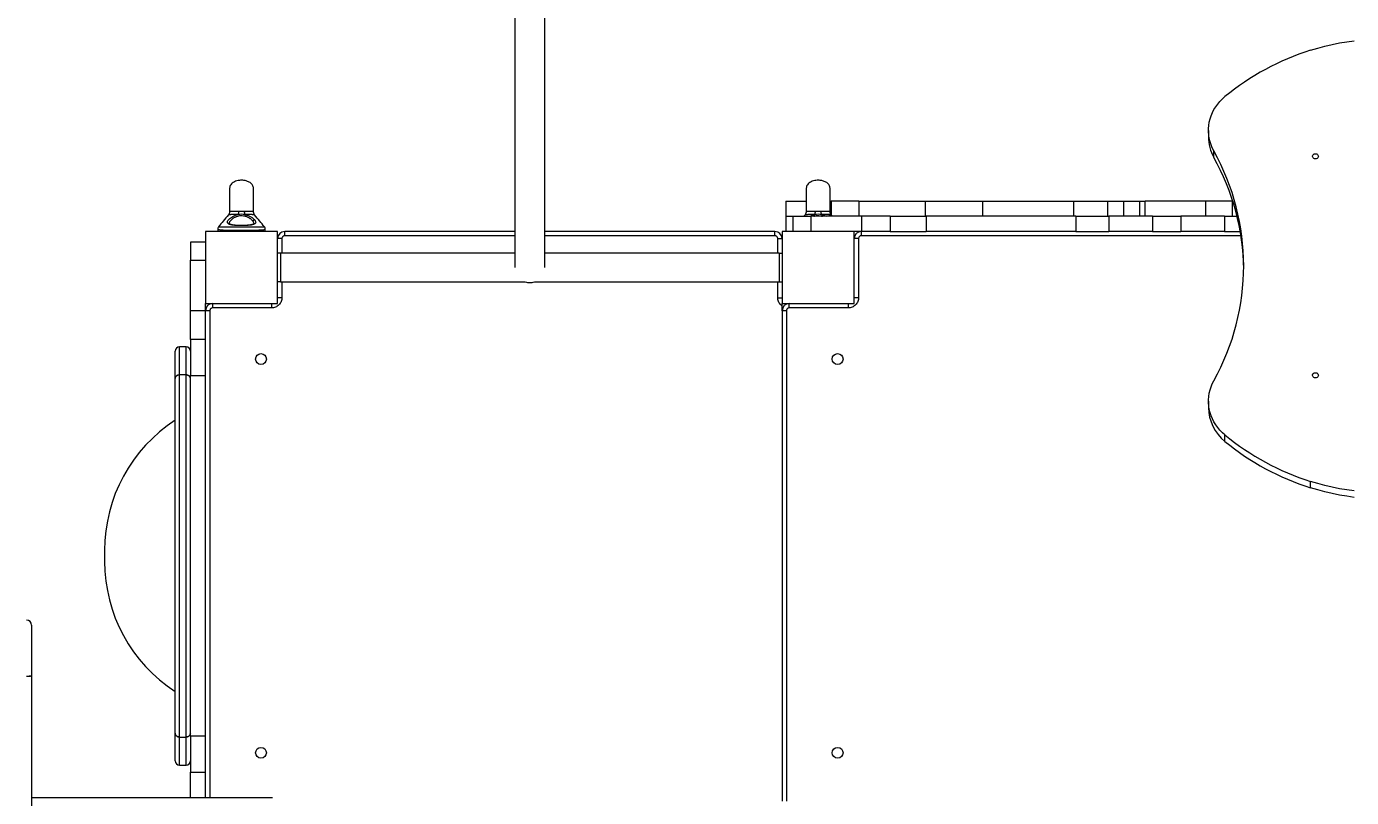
# Model space of a CAD drawing. Header units: millimetres. Extents: x -4932 to 5706, y -4240 to 3644.
# Drawn here: x -1190 to 648, y 759 to 1828 of the extents above; entities that cross this region are included whole.
import ezdxf

# ---------------------------------------------------------------- set-up
doc = ezdxf.new("R2010")
doc.units = ezdxf.units.MM
for name, color, linetype in [('DIKOM_ОБЪЕКТ', 7, 'Continuous'), ('DIKOM_РАЗМЕР_ЗОНА', 7, 'Continuous'), ('DIKOM_РАЗМЕР_ОБЪЕКТА', 7, 'Continuous')]:
    doc.layers.add(name, color=color, linetype=linetype)
doc.styles.add('style1', font='arial.ttf', dxfattribs={"width": 0.8})
doc.dimstyles.new('1-50', dxfattribs={"dimtxt": 300, "dimasz": 200, "dimexe": 100, "dimexo": 0, "dimgap": 100, "dimtad": 1, "dimtxsty": 'style1', "dimcen": 200, "dimclrd": 7, "dimclre": 7, "dimclrt": 7, "dimadec": 1, "dimazin": 2, "dimtfac": 1, "dimtmove": 0, "dimatfit": 2, "dimfxl": 0, "dimlwd": 25, "dimlwe": 18, "dimarcsym": 0})

# ---------------------------------------------------------------- blocks, each defined once
blk = doc.blocks.new('*D9')
at = {"layer": 'Defpoints', "color": 0, "transparency": 16777216}
for p in [(2719.9, 1175.1), (-3422.6, 453.8), (2719.9, -2384.5)]:
    blk.add_point(p, dxfattribs=at)
at = {"layer": 'DIKOM_РАЗМЕР_ОБЪЕКТА', "color": 7, "lineweight": 18, "transparency": 16777216}
for p, q in [((2719.9, 1175.1), (2719.9, -2484.5)), ((-3422.6, 453.8), (-3422.6, -2484.5))]:
    blk.add_line(p, q, dxfattribs=at)
at = {"layer": 'DIKOM_РАЗМЕР_ОБЪЕКТА', "color": 7, "lineweight": 25, "transparency": 16777216}
blk.add_line((-3222.6, -2384.5), (2519.9, -2384.5), dxfattribs=at)
at = {"layer": 'DIKOM_РАЗМЕР_ОБЪЕКТА', "color": 7, "transparency": 16777216}
for points in [[(-3222.6, -2351.2), (-3222.6, -2417.9), (-3422.6, -2384.5)], [(2519.9, -2351.2), (2519.9, -2417.9), (2719.9, -2384.5)]]:
    blk.add_solid(points, dxfattribs=at)
at = {"layer": 'DIKOM_РАЗМЕР_ОБЪЕКТА', "color": 7, "transparency": 16777216, "insert": (-365.4, -2131.4), "char_height": 300, "attachment_point": 5, "style": 'style1'}
blk.add_mtext('6150', dxfattribs=at)
blk = doc.blocks.new('*D10')
at = {"layer": 'Defpoints', "color": 0, "transparency": 16777216}
for p in [(-491.6, 2144.3), (4080.6, 2144.3), (-2870, -1403)]:
    blk.add_point(p, dxfattribs=at)
at = {"layer": 'DIKOM_РАЗМЕР_ОБЪЕКТА', "color": 7, "lineweight": 18, "transparency": 16777216}
for p, q in [((-491.6, 2144.3), (4180.6, 2144.3)), ((-2870, -1403), (4180.6, -1403))]:
    blk.add_line(p, q, dxfattribs=at)
at = {"layer": 'DIKOM_РАЗМЕР_ОБЪЕКТА', "color": 7, "lineweight": 25, "transparency": 16777216}
blk.add_line((4080.6, -1203), (4080.6, 1944.3), dxfattribs=at)
at = {"layer": 'DIKOM_РАЗМЕР_ОБЪЕКТА', "color": 7, "transparency": 16777216}
for points in [[(4047.2, 1944.3), (4113.9, 1944.3), (4080.6, 2144.3)], [(4047.2, -1203), (4113.9, -1203), (4080.6, -1403)]]:
    blk.add_solid(points, dxfattribs=at)
at = {"layer": 'DIKOM_РАЗМЕР_ОБЪЕКТА', "color": 7, "transparency": 16777216, "insert": (3827.3, 1071.3), "char_height": 300, "attachment_point": 5, "rotation": 90, "style": 'style1'}
blk.add_mtext('3500', dxfattribs=at)
blk = doc.blocks.new('*D12')
at = {"layer": 'Defpoints', "color": 0, "transparency": 16777216}
for p in [(-491.6, 3644.3), (5605.6, 3644.3), (-3816.1, -3400.3)]:
    blk.add_point(p, dxfattribs=at)
at = {"layer": 'DIKOM_РАЗМЕР_ЗОНА', "color": 7, "lineweight": 18, "transparency": 16777216}
for p, q in [((-491.6, 3644.3), (5705.6, 3644.3)), ((-3816.1, -3400.3), (5705.6, -3400.3))]:
    blk.add_line(p, q, dxfattribs=at)
at = {"layer": 'DIKOM_РАЗМЕР_ЗОНА', "color": 7, "lineweight": 25, "transparency": 16777216}
blk.add_line((5605.6, -3200.3), (5605.6, 3444.3), dxfattribs=at)
at = {"layer": 'DIKOM_РАЗМЕР_ЗОНА', "color": 7, "transparency": 16777216}
for points in [[(5572.3, 3444.3), (5638.9, 3444.3), (5605.6, 3644.3)], [(5572.3, -3200.3), (5638.9, -3200.3), (5605.6, -3400.3)]]:
    blk.add_solid(points, dxfattribs=at)
at = {"layer": 'DIKOM_РАЗМЕР_ЗОНА', "color": 7, "transparency": 16777216, "insert": (5352.4, 785.2), "char_height": 300, "attachment_point": 5, "rotation": 90, "style": 'style1'}
blk.add_mtext('7000', dxfattribs=at)

msp = doc.modelspace()

# ---------------------------------------------------------------- linework, layer by layer
at = {"layer": 'DIKOM_ОБЪЕКТ', "color": 7, "linetype": 'Continuous', "lineweight": 15}
for p, q in [((-512.648, 1994.268), (-512.648, 1494.268)), ((-470.648, 1494.268), (-470.648, 1994.268)), ((449.903, 1684.301), (449.903, 1675.422)), ((457.309, 1647.024), (457.309, 1655.904)), ((-136.648, 1586.268), (-136.648, 1565.268)), ((-136.648, 1586.268), (-108.216, 1586.268)), ((-75.155, 1586.268), (-73.365, 1586.268)), ((-34.967, 1586.268), (-73.365, 1586.268)), ((-73.365, 1586.268), (-73.365, 1567.104)), ((-34.967, 1586.268), (-34.967, 1565.268)), ((-34.967, 1586.268), (56.72, 1586.268)), ((56.72, 1586.268), (56.72, 1565.268)), ((56.72, 1586.268), (136.323, 1586.268)), ((136.323, 1586.268), (136.323, 1565.268)), ((136.323, 1586.268), (262.684, 1586.268)), ((262.684, 1586.268), (262.684, 1565.268)), ((262.684, 1586.268), (309.744, 1586.268)), ((309.744, 1586.268), (309.744, 1565.268)), ((309.744, 1586.268), (331.991, 1586.268)), ((331.991, 1586.268), (331.991, 1565.268)), ((331.991, 1586.268), (354.264, 1586.268)), ((354.264, 1586.268), (354.264, 1565.268)), ((354.264, 1586.268), (362.181, 1586.268)), ((362.181, 1565.268), (362.181, 1586.268)), ((446.009, 1586.268), (362.181, 1586.268)), ((446.009, 1586.268), (446.009, 1565.268)), ((482.949, 1586.268), (446.009, 1586.268)), ((482.949, 1586.268), (482.949, 1565.268)), ((482.949, 1586.268), (483.497, 1586.268)), ((-136.648, 1565.268), (-126.648, 1565.268)), ((-136.648, 1565.268), (-136.648, 1544.268)), ((-126.648, 1565.268), (-126.648, 1544.268)), ((-126.648, 1565.268), (-101.648, 1565.268)), ((-109.797, 1567.256), (-111.435, 1565.268)), ((-101.648, 1565.268), (-101.648, 1544.268)), ((-31.648, 1565.268), (-101.648, 1565.268)), ((-71.85, 1565.268), (-73.473, 1567.235)), ((-31.648, 1565.268), (-31.648, 1544.268)), ((8.352, 1565.268), (-31.648, 1565.268)), ((8.352, 1565.268), (8.352, 1544.268)), ((8.352, 1565.268), (58.352, 1565.268)), ((58.352, 1565.268), (58.352, 1544.268)), ((266.035, 1565.268), (58.352, 1565.268)), ((266.035, 1565.268), (266.035, 1544.268)), ((266.035, 1565.268), (311.802, 1565.268)), ((311.802, 1565.268), (311.802, 1544.268)), ((372.214, 1565.268), (311.802, 1565.268)), ((372.214, 1565.268), (372.214, 1544.268)), ((372.214, 1565.268), (411.718, 1565.268)), ((411.718, 1565.268), (411.718, 1544.268)), ((472.131, 1565.268), (411.718, 1565.268)), ((472.131, 1565.268), (472.131, 1544.268)), ((472.131, 1565.268), (489.418, 1565.268)), ((-941.648, 1544.268), (-941.648, 1444.268)), ((-841.648, 1544.268), (-941.648, 1544.268)), ((-924.648, 1547.389), (-924.648, 1544.768)), ((-924.648, 1544.768), (-858.648, 1544.768)), ((-859.909, 1550.747), (-859.887, 1550.735)), ((-858.648, 1547.391), (-858.648, 1547.392)), ((-858.648, 1544.768), (-858.648, 1547.391)), ((-841.648, 1444.268), (-841.648, 1544.268)), ((-512.648, 1544.268), (-831.648, 1544.268)), ((-831.648, 1538.268), (-831.648, 1544.268)), ((-151.648, 1544.268), (-470.648, 1544.268)), ((-151.648, 1538.268), (-151.648, 1544.268)), ((-141.648, 1544.268), (-141.648, 1444.268)), ((-41.648, 1544.268), (-141.648, 1544.268)), ((-31.648, 1544.268), (-41.648, 1544.268)), ((-41.648, 1444.268), (-41.648, 1544.268)), ((8.352, 1544.268), (-31.648, 1544.268)), ((-31.648, 1538.268), (-31.648, 1544.268)), ((8.352, 1544.268), (58.352, 1544.268)), ((266.035, 1544.268), (58.352, 1544.268)), ((266.035, 1544.268), (311.802, 1544.268)), ((372.214, 1544.268), (311.802, 1544.268)), ((372.214, 1544.268), (411.718, 1544.268)), ((472.131, 1544.268), (411.718, 1544.268)), ((472.131, 1544.268), (493.865, 1544.268)), ((-941.648, 1529.267), (-962.648, 1529.267)), ((-962.648, 1529.267), (-962.648, 1504.268)), ((-835.648, 1534.268), (-841.648, 1534.268)), ((-835.648, 1534.268), (-835.648, 1514.268)), ((-512.648, 1538.268), (-831.648, 1538.268)), ((-151.648, 1538.268), (-470.648, 1538.268)), ((-147.648, 1534.268), (-141.648, 1534.268)), ((-147.648, 1514.268), (-147.648, 1534.268)), ((-35.648, 1534.268), (-41.648, 1534.268)), ((-35.648, 1534.268), (-35.648, 1452.268)), ((494.873, 1538.268), (-31.648, 1538.268)), ((-837.648, 1514.268), (-841.648, 1514.268)), ((-512.648, 1514.268), (-837.648, 1514.268)), ((-837.648, 1514.268), (-837.648, 1474.268)), ((-145.648, 1514.268), (-470.648, 1514.268)), ((-145.648, 1514.268), (-141.648, 1514.268)), ((-145.648, 1514.268), (-145.648, 1474.268)), ((-962.648, 1504.268), (-941.648, 1504.268)), ((-962.648, 1434.268), (-962.648, 1504.268)), ((-837.648, 1474.268), (-841.648, 1474.268)), ((-837.648, 1474.268), (-498.051, 1474.268)), ((-835.648, 1474.268), (-835.648, 1452.268)), ((-485.245, 1474.268), (-145.648, 1474.268)), ((-147.648, 1452.268), (-147.648, 1474.268)), ((-145.648, 1474.268), (-141.648, 1474.268)), ((-941.648, 1434.268), (-962.648, 1434.268)), ((-962.648, 1394.268), (-962.648, 1434.268)), ((-941.648, 1434.268), (-941.648, 1444.268)), ((-941.648, 1444.268), (-841.648, 1444.268)), ((-941.648, 1394.268), (-941.648, 1434.268)), ((-935.648, 1434.268), (-941.648, 1434.268)), ((-935.648, 1434.268), (-935.648, 759.268)), ((-931.648, 1438.268), (-931.648, 1444.268)), ((-849.648, 1438.268), (-931.648, 1438.268)), ((-849.648, 1438.268), (-849.648, 1444.268)), ((-835.648, 1452.268), (-841.648, 1452.268)), ((-147.648, 1452.268), (-141.648, 1452.268)), ((-141.648, 1434.268), (-141.648, 1444.268)), ((-141.648, 1444.268), (-41.648, 1444.268)), ((-141.648, 1434.268), (-141.648, 754.268)), ((-135.648, 1434.268), (-141.648, 1434.268)), ((-135.648, 1434.268), (-135.648, 754.268)), ((-131.648, 1438.268), (-131.648, 1444.268)), ((-49.648, 1438.268), (-131.648, 1438.268)), ((-49.648, 1438.268), (-49.648, 1444.268)), ((-35.648, 1452.268), (-41.648, 1452.268)), ((-968.648, 1384.268), (-977.648, 1384.268)), ((-977.648, 1345.415), (-977.648, 1384.268)), ((-968.648, 1345.415), (-968.648, 1384.268)), ((-941.648, 1394.268), (-962.648, 1394.268)), ((-962.648, 1394.268), (-962.648, 1344.268)), ((-941.648, 1344.268), (-941.648, 1394.268)), ((-977.648, 843.12), (-977.648, 1345.415)), ((-968.648, 1345.415), (-977.648, 1345.415)), ((-968.648, 843.12), (-968.648, 1345.415)), ((-962.648, 1344.268), (-941.648, 1344.268)), ((-962.648, 844.268), (-962.648, 1344.268)), ((-941.648, 844.268), (-941.648, 1344.268)), ((-983.648, 1274.401), (-983.648, 1340.219)), ((449.903, 1308.909), (449.903, 1300.03)), ((472.8, 1253.106), (472.8, 1261.985)), ((591.576, 1188.718), (591.576, 1197.598)), ((-1081.648, 1102.022), (-1081.648, 1086.514)), ((-1182.994, 998.293), (-1182.994, 928.054)), ((-1182.994, 927.727), (-1182.994, 928.054)), ((-1182.994, 927.727), (-1182.994, 294.274)), ((-983.648, 848.316), (-983.648, 914.134)), ((-977.648, 843.12), (-968.648, 843.12)), ((-977.648, 804.268), (-977.648, 843.12)), ((-968.648, 804.268), (-968.648, 843.12)), ((-941.648, 844.268), (-962.648, 844.268)), ((-962.648, 844.268), (-962.648, 794.268)), ((-941.648, 794.268), (-941.648, 844.268)), ((-977.648, 804.268), (-968.648, 804.268)), ((-962.648, 794.268), (-941.648, 794.268)), ((-962.648, 759.268), (-962.648, 794.268)), ((-941.648, 759.268), (-941.648, 794.268)), ((-1182.994, 759.268), (-1180.102, 759.268)), ((-1180.102, 759.268), (-1166.426, 759.268)), ((-1166.426, 759.268), (-1152.898, 759.268)), ((-1152.898, 759.268), (-1139.532, 759.268)), ((-1139.532, 759.268), (-1126.343, 759.268)), ((-1126.343, 759.268), (-1113.343, 759.268)), ((-1113.343, 759.268), (-1100.548, 759.268)), ((-1100.548, 759.268), (-1087.971, 759.268)), ((-1087.971, 759.268), (-1075.627, 759.268)), ((-1075.627, 759.268), (-1063.529, 759.268)), ((-1063.529, 759.268), (-1051.69, 759.268)), ((-1051.69, 759.268), (-1040.126, 759.268)), ((-1040.126, 759.268), (-1028.853, 759.268)), ((-1028.853, 759.268), (-1017.883, 759.268)), ((-1017.883, 759.268), (-1007.23, 759.268)), ((-1007.23, 759.268), (-996.909, 759.268)), ((-996.909, 759.268), (-986.934, 759.268)), ((-986.934, 759.268), (-977.323, 759.268)), ((-977.323, 759.268), (-968.084, 759.268)), ((-968.084, 759.268), (-959.234, 759.268)), ((-959.234, 759.268), (-950.791, 759.268)), ((-950.791, 759.268), (-942.763, 759.268)), ((-942.763, 759.268), (-935.168, 759.268)), ((-935.168, 759.268), (-928.02, 759.268)), ((-928.02, 759.268), (-921.332, 759.268)), ((-921.332, 759.268), (-915.117, 759.268)), ((-915.117, 759.268), (-909.392, 759.268)), ((-909.392, 759.268), (-904.171, 759.268)), ((-904.171, 759.268), (-899.465, 759.268)), ((-899.465, 759.268), (-895.291, 759.268)), ((-895.291, 759.268), (-891.664, 759.268)), ((-891.664, 759.268), (-888.578, 759.268)), ((-888.578, 759.268), (-856.55, 759.268)), ((-856.55, 759.268), (-853.091, 759.268)), ((-853.091, 759.268), (-850.626, 759.268)), ((-850.626, 759.268), (-849.144, 759.268)), ((-849.144, 759.268), (-848.648, 759.268))]:
    msp.add_line(p, q, dxfattribs=at)
at = {"layer": 'DIKOM_ОБЪЕКТ', "color": 7, "linetype": 'Continuous', "lineweight": 15, "flags": 128}
for points in [[(591.576, 1795.613), (601.444, 1798.604), (611.421, 1801.282), (621.495, 1803.646), (631.652, 1805.691), (641.882, 1807.416), (652.172, 1808.819)], [(457.309, 1655.904), (455.216, 1660.06), (453.458, 1664.343), (452.045, 1668.729), (450.984, 1673.196), (450.281, 1677.72), (449.939, 1682.279), (449.96, 1686.848), (450.343, 1691.404), (451.088, 1695.923), (452.19, 1700.382), (453.643, 1704.757), (455.44, 1709.027), (457.571, 1713.167), (460.025, 1717.159), (462.791, 1720.979), (465.852, 1724.61), (469.194, 1728.031), (472.8, 1731.225)], [(598.352, 1644.804), (597.173, 1644.965), (596.099, 1645.434), (595.225, 1646.169), (594.629, 1647.105), (594.363, 1648.158), (594.453, 1649.236), (594.888, 1650.242), (595.632, 1651.086), (596.617, 1651.695), (597.756, 1652.013), (598.948, 1652.013), (600.088, 1651.695), (601.073, 1651.086), (601.816, 1650.242), (602.252, 1649.236), (602.341, 1648.158), (602.076, 1647.105), (601.48, 1646.169), (600.606, 1645.434), (599.531, 1644.965), (598.352, 1644.804)], [(598.352, 1341.157), (597.173, 1341.318), (596.099, 1341.787), (595.225, 1342.521), (594.629, 1343.457), (594.363, 1344.511), (594.453, 1345.588), (594.888, 1346.594), (595.632, 1347.439), (596.617, 1348.047), (597.756, 1348.366), (598.948, 1348.366), (600.088, 1348.047), (601.073, 1347.439), (601.816, 1346.594), (602.252, 1345.588), (602.341, 1344.511), (602.076, 1343.457), (601.48, 1342.521), (600.606, 1341.787), (599.531, 1341.318), (598.352, 1341.157)], [(472.8, 1261.985), (469.194, 1265.18), (465.852, 1268.601), (462.791, 1272.232), (460.025, 1276.052), (457.571, 1280.043), (455.44, 1284.184), (453.643, 1288.453), (452.19, 1292.829), (451.088, 1297.288), (450.343, 1301.807), (449.96, 1306.363), (449.939, 1310.932), (450.281, 1315.49), (450.984, 1320.015), (452.045, 1324.482), (453.458, 1328.868), (455.216, 1333.15), (457.309, 1337.307)], [(652.172, 1184.392), (641.882, 1185.795), (631.652, 1187.519), (621.495, 1189.565), (611.421, 1191.928), (601.444, 1194.607), (591.576, 1197.598)], [(652.172, 1175.512), (641.882, 1176.915), (631.652, 1178.64), (621.495, 1180.685), (611.421, 1183.049), (601.444, 1185.727), (591.576, 1188.718)], [(-1182.994, 928.054), (-1183.129, 927.886), (-1183.527, 927.724), (-1184.174, 927.575), (-1185.044, 927.445), (-1186.105, 927.337), (-1187.315, 927.258), (-1188.629, 927.209), (-1189.994, 927.192)], [(-1182.994, 927.727), (-1183.129, 927.591), (-1183.527, 927.46), (-1184.174, 927.339), (-1185.044, 927.233), (-1186.105, 927.146), (-1187.315, 927.082), (-1188.629, 927.042), (-1189.994, 927.028)]]:
    msp.add_lwpolyline(points, dxfattribs=at)
at = {"layer": 'DIKOM_ОБЪЕКТ', "color": 7, "linetype": 'Continuous', "lineweight": 15}
for centre in [(-864.648, 1367.268), (-64.648, 1367.268), (-864.648, 821.268), (-64.648, 821.268)]:
    msp.add_circle(centre, 7.5, dxfattribs=at)
for centre, radius, start, end in [((700.142, 1453.595), 358.835, 107.610812, 129.312918), ((508.425, 1675.52), 58.522, 180.096053, 209.138351), ((172.006, 1496.605), 326.763, 330.823302, 29.176698), ((169.806, 1486.956), 329.059, 0.907057, 29.106885), ((-915.09, 1573.21), 19.767, 343.917144, 358.211093), ((-868.239, 1573.215), 19.732, 181.801913, 196.124863), ((-115.076, 1573.208), 19.754, 343.91226, 358.215977), ((-68.243, 1573.214), 19.728, 181.799324, 196.124709), ((-924.148, 1544.768), 0.5, 180, 270), ((-909.519, 1553.321), 1.799, 50.994558, 113.639546), ((-873.754, 1557.965), 2.257, 81.69243, 167.909917), ((-859.148, 1544.768), 0.5, 270, 0), ((-831.648, 1534.268), 10, 90, 180), ((-151.648, 1534.268), 10, 0, 90), ((-31.648, 1534.268), 10, 90, 180), ((-491.648, 1494.268), 21, 252.24721, 270), ((-491.648, 1494.268), 21, 270, 287.75279), ((-931.648, 1434.268), 10, 90, 180), ((-131.648, 1434.268), 10, 90, 180), ((-977.648, 1378.268), 6, 90, 180), ((-968.648, 1378.268), 6, 0, 90), ((510.811, 1300.702), 60.911, 180.631854, 231.388201), ((-866.648, 1102.022), 215, 122.969058, 180), ((700.143, 1539.618), 358.838, 230.687228, 252.389131), ((700.143, 1530.738), 358.838, 230.687165, 252.389106), ((-866.648, 1086.514), 215, 180, 237.030942), ((-1189.994, 998.293), 7, 0, 90), ((-977.648, 810.268), 6, 180, 270), ((-968.648, 810.268), 6, 270, 0)]:
    msp.add_arc(centre, radius, start, end, dxfattribs=at)
for points, knots in [([(-875.148, 1604.268), (-875.203, 1604.942), (-875.319, 1606.36), (-876.263, 1608.423), (-877.763, 1610.343), (-879.751, 1611.982), (-882, 1613.258), (-884.278, 1614.156), (-886.497, 1614.754), (-888.842, 1615.15), (-891.562, 1615.327), (-894.749, 1615.152), (-898.189, 1614.471), (-901.549, 1613.2), (-904.468, 1611.369), (-906.614, 1609.125), (-907.919, 1606.699), (-908.075, 1605.038), (-908.148, 1604.268)], [0, 0, 0, 0, 0.04633357, 0.09737711, 0.15341348, 0.21313404, 0.27355596, 0.33083016, 0.38133631, 0.43158183, 0.49443401, 0.56871156, 0.65082256, 0.73500253, 0.81489017, 0.88597252, 0.94713426, 1, 1, 1, 1]), ([(-908.148, 1604.268), (-908.148, 1604.188), (-908.148, 1604.035), (-908.148, 1602.892), (-908.148, 1601.283), (-908.148, 1599.334), (-908.148, 1597.211), (-908.148, 1595.035), (-908.148, 1592.914), (-908.148, 1590.921), (-908.148, 1589.111), (-908.148, 1587.354), (-908.148, 1585.392), (-908.148, 1582.591), (-908.148, 1578.622), (-908.148, 1574.918), (-908.148, 1572.471), (-908.148, 1571.989)], [0, 0, 0, 0, 0.11667912, 0.223966, 0.32101493, 0.40763778, 0.48401192, 0.55059277, 0.6080464, 0.65702614, 0.69816316, 0.7322855, 0.77053987, 0.81812972, 0.893529, 0.9790356, 1, 1, 1, 1]), ([(-875.148, 1571.999), (-875.148, 1572.478), (-875.148, 1574.922), (-875.148, 1578.623), (-875.148, 1582.854), (-875.148, 1586.006), (-875.148, 1588.571), (-875.148, 1590.758), (-875.148, 1592.914), (-875.148, 1595.035), (-875.148, 1597.211), (-875.148, 1599.334), (-875.148, 1601.283), (-875.148, 1602.892), (-875.148, 1604.035), (-875.148, 1604.188), (-875.148, 1604.268)], [0, 0, 0, 0, 0.0208109, 0.10633197, 0.18174401, 0.24318954, 0.2896415, 0.34286269, 0.39185072, 0.44931407, 0.51590619, 0.59229325, 0.67893075, 0.7759961, 0.88330114, 1, 1, 1, 1]), ([(-75.148, 1604.268), (-75.203, 1604.942), (-75.318, 1606.36), (-76.263, 1608.423), (-77.763, 1610.343), (-79.751, 1611.982), (-82, 1613.258), (-84.278, 1614.156), (-86.497, 1614.754), (-88.842, 1615.15), (-91.562, 1615.327), (-94.749, 1615.152), (-98.189, 1614.471), (-101.548, 1613.2), (-104.468, 1611.369), (-106.614, 1609.125), (-107.919, 1606.699), (-108.075, 1605.038), (-108.148, 1604.268)], [0, 0, 0, 0, 0.04633316, 0.09737775, 0.15341241, 0.21313292, 0.27355717, 0.33082879, 0.38133754, 0.43158032, 0.49443519, 0.56871269, 0.65082094, 0.73500085, 0.81488843, 0.8859726, 0.94713429, 1, 1, 1, 1]), ([(-108.148, 1604.268), (-108.148, 1604.188), (-108.148, 1604.035), (-108.148, 1602.892), (-108.148, 1601.283), (-108.148, 1599.334), (-108.148, 1597.211), (-108.148, 1595.035), (-108.148, 1592.914), (-108.148, 1590.921), (-108.148, 1589.111), (-108.148, 1587.354), (-108.148, 1585.392), (-108.148, 1582.591), (-108.148, 1578.622), (-108.148, 1574.918), (-108.148, 1572.471), (-108.148, 1571.989)], [0, 0, 0, 0, 0.11667912, 0.223966, 0.32101493, 0.40763778, 0.48401192, 0.55059277, 0.6080464, 0.65702614, 0.69816316, 0.7322855, 0.77053987, 0.81812972, 0.893529, 0.9790356, 1, 1, 1, 1]), ([(-75.148, 1571.999), (-75.148, 1572.478), (-75.148, 1574.922), (-75.148, 1578.623), (-75.148, 1582.854), (-75.148, 1586.006), (-75.148, 1588.571), (-75.148, 1590.758), (-75.148, 1592.914), (-75.148, 1595.035), (-75.148, 1597.211), (-75.148, 1599.334), (-75.148, 1601.283), (-75.148, 1602.892), (-75.148, 1604.035), (-75.148, 1604.188), (-75.148, 1604.268)], [0, 0, 0, 0, 0.0208109, 0.10633197, 0.18174401, 0.24318954, 0.2896415, 0.34286269, 0.39185072, 0.44931407, 0.51590619, 0.59229325, 0.67893075, 0.7759961, 0.88330114, 1, 1, 1, 1]), ([(-909.797, 1567.256), (-912.156, 1564.387), (-916.549, 1559.046), (-921.234, 1553.39), (-923.403, 1550.772)], [0, 0, 0, 0, 0.53711351, 1, 1, 1, 1]), ([(-910.24, 1554.97), (-910.618, 1555.354), (-911.374, 1556.122), (-911.369, 1557.627), (-910.573, 1559.37), (-908.988, 1561.302), (-906.711, 1563.297), (-903.776, 1565.177), (-900.249, 1566.802), (-897.482, 1567.423), (-896.096, 1567.734)], [0, 0, 0, 0, 0.12436081, 0.24850725, 0.37194741, 0.49574402, 0.62047207, 0.74549336, 0.87248864, 1, 1, 1, 1]), ([(-908.148, 1572.036), (-908.21, 1571.238), (-908.349, 1569.443), (-909.296, 1568.016), (-909.822, 1567.224)], [0, 0, 0, 0, 0.4446504, 1, 1, 1, 1]), ([(-896.096, 1567.734), (-897.328, 1567.725), (-899.752, 1567.708), (-903.068, 1567.654), (-905.873, 1567.572), (-908.009, 1567.458), (-909.298, 1567.337), (-909.837, 1567.249), (-909.778, 1567.236), (-909.767, 1567.233)], [0, 0, 0, 0, 0.18840804, 0.37082733, 0.54228506, 0.70000051, 0.84193902, 0.97085253, 1, 1, 1, 1]), ([(-908.648, 1555.137), (-908.626, 1555.416), (-908.583, 1555.973), (-908.245, 1556.904), (-907.729, 1557.873), (-907.029, 1558.885), (-906.152, 1559.935), (-905.066, 1561.031), (-903.809, 1562.099), (-902.427, 1563.088), (-901.035, 1563.916), (-899.648, 1564.594), (-897.844, 1565.318), (-895.402, 1565.994), (-892.24, 1566.347), (-889.578, 1566.211), (-887.522, 1565.856), (-886.048, 1565.482), (-884.627, 1565.001), (-883.311, 1564.443), (-882.055, 1563.799), (-880.928, 1563.119), (-879.854, 1562.37), (-878.837, 1561.563), (-877.732, 1560.553), (-876.738, 1559.491), (-876.194, 1558.754), (-875.961, 1558.437)], [0, 0, 0, 0, 0.04150938, 0.08283996, 0.12536711, 0.16493079, 0.2061028, 0.25018503, 0.29422009, 0.33446984, 0.37458666, 0.40679629, 0.43724139, 0.49970309, 0.56188359, 0.62444938, 0.65529423, 0.68699779, 0.71754414, 0.74962523, 0.77979982, 0.81241153, 0.84158382, 0.87496312, 0.91103664, 0.96174283, 1, 1, 1, 1]), ([(-908.148, 1572.004), (-908.109, 1572.08), (-908.028, 1572.237), (-907.381, 1572.4), (-906.335, 1572.5), (-904.843, 1572.55), (-902.938, 1572.572), (-900.662, 1572.582), (-898.099, 1572.588), (-896.264, 1572.591), (-895.332, 1572.593)], [0, 0, 0, 0, 0.09910883, 0.20298041, 0.31453894, 0.43502125, 0.56531053, 0.70401105, 0.84963874, 1, 1, 1, 1]), ([(-887.195, 1567.734), (-888.679, 1567.889), (-891.646, 1568.2), (-894.613, 1567.889), (-896.096, 1567.734)], [0, 0, 0, 0, 0.5000415, 1, 1, 1, 1]), ([(-895.332, 1572.593), (-894.104, 1572.57), (-891.647, 1572.524), (-889.19, 1572.571), (-887.961, 1572.594)], [0, 0, 0, 0, 0.50000151, 1, 1, 1, 1]), ([(-887.961, 1572.594), (-887.027, 1572.593), (-885.192, 1572.59), (-882.635, 1572.584), (-880.364, 1572.573), (-878.461, 1572.552), (-876.965, 1572.505), (-875.919, 1572.408), (-875.269, 1572.25), (-875.187, 1572.09), (-875.147, 1572.012)], [0, 0, 0, 0, 0.1507374, 0.29606249, 0.43364543, 0.56428819, 0.68485596, 0.79670409, 0.90020578, 1, 1, 1, 1]), ([(-887.195, 1567.734), (-886.394, 1567.573), (-884.794, 1567.249), (-881.834, 1566.27), (-878.582, 1564.681), (-875.441, 1562.43), (-874.096, 1560.938), (-873.428, 1560.198)], [0, 0, 0, 0, 0.12708973, 0.25369842, 0.50542683, 0.75446819, 1, 1, 1, 1]), ([(-873.482, 1567.228), (-873.479, 1567.229), (-873.456, 1567.237), (-873.611, 1567.271), (-873.902, 1567.316), (-874.241, 1567.356), (-874.553, 1567.387), (-874.893, 1567.417), (-875.329, 1567.451), (-875.815, 1567.483), (-876.429, 1567.518), (-877.273, 1567.558), (-878.471, 1567.603), (-880.048, 1567.646), (-881.999, 1567.684), (-884.382, 1567.716), (-886.237, 1567.728), (-887.195, 1567.734)], [0, 0, 0, 0, 0.01390877, 0.08424341, 0.15515961, 0.19083622, 0.22616016, 0.2666182, 0.29621869, 0.34787221, 0.38875584, 0.43731893, 0.5278732, 0.62146776, 0.71836732, 0.85459959, 1, 1, 1, 1]), ([(-873.466, 1567.226), (-873.989, 1568.009), (-874.941, 1569.435), (-875.083, 1571.234), (-875.147, 1572.044)], [0, 0, 0, 0, 0.5493155, 1, 1, 1, 1]), ([(-859.87, 1550.749), (-862.011, 1553.342), (-866.492, 1558.768), (-871.078, 1564.331), (-873.473, 1567.235)], [0, 0, 0, 0, 0.47787524, 1, 1, 1, 1]), ([(-108.148, 1572.036), (-108.21, 1571.238), (-108.349, 1569.443), (-109.296, 1568.016), (-109.822, 1567.224)], [0, 0, 0, 0, 0.44465153, 1, 1, 1, 1]), ([(-96.096, 1567.734), (-97.328, 1567.725), (-99.752, 1567.708), (-103.068, 1567.654), (-105.873, 1567.572), (-108.009, 1567.458), (-109.298, 1567.337), (-109.837, 1567.249), (-109.778, 1567.236), (-109.767, 1567.233)], [0, 0, 0, 0, 0.18840883, 0.37082348, 0.54228193, 0.70000195, 0.84193836, 0.97085241, 1, 1, 1, 1]), ([(-108.148, 1572.004), (-108.109, 1572.08), (-108.028, 1572.237), (-107.381, 1572.4), (-106.335, 1572.5), (-104.843, 1572.55), (-102.938, 1572.572), (-100.662, 1572.582), (-98.099, 1572.588), (-96.264, 1572.591), (-95.332, 1572.593)], [0, 0, 0, 0, 0.09910978, 0.20298165, 0.31453742, 0.43502007, 0.56530972, 0.70401606, 0.84963831, 1, 1, 1, 1]), ([(-103.37, 1565.268), (-102.334, 1565.776), (-100.151, 1566.847), (-97.492, 1567.429), (-96.096, 1567.734)], [0, 0, 0, 0, 0.47473679, 1, 1, 1, 1]), ([(-97.746, 1565.268), (-96.964, 1565.507), (-95.224, 1566.041), (-92.235, 1566.339), (-89.577, 1566.213), (-87.524, 1565.853), (-86.323, 1565.564), (-85.66, 1565.333), (-85.471, 1565.268)], [0, 0, 0, 0, 0.20267711, 0.45064829, 0.70015601, 0.82317202, 0.94959477, 1, 1, 1, 1]), ([(-87.195, 1567.734), (-88.679, 1567.889), (-91.646, 1568.2), (-94.613, 1567.889), (-96.096, 1567.734)], [0, 0, 0, 0, 0.5000415, 1, 1, 1, 1]), ([(-95.332, 1572.593), (-94.104, 1572.57), (-91.647, 1572.524), (-89.19, 1572.571), (-87.961, 1572.594)], [0, 0, 0, 0, 0.49999349, 1, 1, 1, 1]), ([(-87.961, 1572.594), (-87.027, 1572.593), (-85.192, 1572.59), (-82.635, 1572.584), (-80.364, 1572.573), (-78.461, 1572.552), (-76.965, 1572.505), (-75.919, 1572.408), (-75.269, 1572.25), (-75.187, 1572.09), (-75.147, 1572.012)], [0, 0, 0, 0, 0.15073767, 0.29605718, 0.43364037, 0.56428336, 0.68485539, 0.79670373, 0.9002056, 1, 1, 1, 1]), ([(-87.195, 1567.734), (-86.396, 1567.571), (-84.8, 1567.246), (-82.323, 1566.457), (-80.873, 1565.697), (-80.055, 1565.268)], [0, 0, 0, 0, 0.3044029, 0.60762748, 1, 1, 1, 1]), ([(-73.482, 1567.228), (-73.479, 1567.229), (-73.456, 1567.237), (-73.611, 1567.271), (-73.902, 1567.316), (-74.241, 1567.356), (-74.553, 1567.387), (-74.893, 1567.417), (-75.329, 1567.451), (-75.815, 1567.483), (-76.429, 1567.518), (-77.274, 1567.558), (-78.471, 1567.603), (-80.048, 1567.646), (-81.999, 1567.684), (-84.382, 1567.716), (-86.237, 1567.728), (-87.195, 1567.734)], [0, 0, 0, 0, 0.01390875, 0.08424393, 0.15516001, 0.19083656, 0.226158, 0.26661597, 0.29621955, 0.34787299, 0.38875274, 0.43731985, 0.52787398, 0.62146838, 0.71836778, 0.85459983, 1, 1, 1, 1]), ([(-73.466, 1567.226), (-73.989, 1568.009), (-74.941, 1569.435), (-75.083, 1571.234), (-75.147, 1572.044)], [0, 0, 0, 0, 0.5493155, 1, 1, 1, 1]), ([(-923.421, 1550.75), (-923.817, 1550.172), (-924.528, 1549.133), (-924.611, 1547.81), (-924.648, 1547.223)], [0, 0, 0, 0, 0.55673251, 1, 1, 1, 1]), ([(-924.61, 1547.396), (-924.62, 1547.363), (-924.65, 1547.257), (-924.339, 1547.069), (-923.51, 1546.84), (-922.09, 1546.652), (-920.476, 1546.511), (-918.873, 1546.406), (-916.658, 1546.294), (-913.638, 1546.185), (-910.187, 1546.1), (-906.939, 1546.042), (-904.092, 1546.002), (-900.612, 1545.967), (-896.451, 1545.939), (-893.254, 1545.936), (-891.648, 1545.934)], [0, 0, 0, 0, 0.0274551, 0.08699261, 0.17649193, 0.26926348, 0.32606418, 0.38449309, 0.44455081, 0.53764896, 0.63441255, 0.6943472, 0.75468523, 0.81542862, 0.90725718, 1, 1, 1, 1]), ([(-923.351, 1550.736), (-923.354, 1550.753), (-923.369, 1550.818), (-922.762, 1550.839), (-921.578, 1550.839), (-919.821, 1550.805), (-917.579, 1550.76), (-914.87, 1550.712), (-911.753, 1550.667), (-908.273, 1550.626), (-904.496, 1550.594), (-900.49, 1550.569), (-896.314, 1550.553), (-893.473, 1550.551), (-892.046, 1550.55)], [0, 0, 0, 0, 0.0319677, 0.12329054, 0.21344919, 0.30228887, 0.39106879, 0.4785827, 0.56628574, 0.65319815, 0.73997933, 0.82679625, 0.91298809, 1, 1, 1, 1]), ([(-892.08, 1552.281), (-893.079, 1552.291), (-895.085, 1552.311), (-898.006, 1552.43), (-900.783, 1552.621), (-903.336, 1552.892), (-905.618, 1553.251), (-907.558, 1553.708), (-909.157, 1554.263), (-909.879, 1554.734), (-910.24, 1554.97)], [0, 0, 0, 0, 0.12513445, 0.25118219, 0.37616464, 0.50189529, 0.62660621, 0.75169108, 0.87592241, 1, 1, 1, 1]), ([(-908.383, 1554.717), (-908.478, 1554.816), (-908.671, 1555.017), (-908.656, 1555.083), (-908.648, 1555.116)], [0, 0, 0, 0, 0.49236519, 1, 1, 1, 1]), ([(-874.648, 1555.18), (-874.659, 1555.083), (-874.679, 1554.909), (-874.845, 1554.758), (-875.249, 1554.459), (-876.052, 1554.066), (-877.366, 1553.65), (-878.98, 1553.298), (-880.988, 1552.988), (-883.455, 1552.729), (-886.459, 1552.533), (-889.819, 1552.43), (-893.212, 1552.427), (-896.341, 1552.514), (-899.097, 1552.672), (-901.728, 1552.913), (-903.784, 1553.199), (-905.416, 1553.522), (-906.623, 1553.842), (-907.682, 1554.231), (-908.143, 1554.551), (-908.383, 1554.717)], [0, 0, 0, 0, 0.05981547, 0.10654999, 0.14369381, 0.19490358, 0.2429687, 0.29083524, 0.33997465, 0.39519324, 0.45741972, 0.52529505, 0.59097544, 0.65162062, 0.7072334, 0.75890781, 0.82308714, 0.86135277, 0.90393185, 0.95002451, 1, 1, 1, 1]), ([(-873.428, 1560.198), (-872.943, 1559.489), (-871.977, 1558.076), (-871.868, 1556.32), (-872.855, 1554.915), (-875.029, 1553.859), (-878.259, 1553.105), (-882.358, 1552.609), (-887.07, 1552.32), (-890.409, 1552.294), (-892.08, 1552.281)], [0, 0, 0, 0, 0.12400486, 0.24703889, 0.37107974, 0.49602773, 0.62132063, 0.7471151, 0.87348013, 1, 1, 1, 1]), ([(-892.046, 1550.55), (-890.556, 1550.55), (-887.555, 1550.552), (-883.644, 1550.566), (-880.327, 1550.584), (-877.582, 1550.604), (-875.487, 1550.623), (-873.985, 1550.639), (-873.009, 1550.651), (-872.027, 1550.662), (-871.043, 1550.675), (-870.06, 1550.689), (-869.083, 1550.704), (-868.081, 1550.719), (-866.99, 1550.738), (-865.817, 1550.759), (-864.726, 1550.78), (-863.846, 1550.798), (-863.004, 1550.814), (-862.219, 1550.828), (-861.441, 1550.839), (-860.838, 1550.84), (-860.313, 1550.829), (-859.974, 1550.805), (-859.926, 1550.762), (-859.909, 1550.747)], [0, 0, 0, 0, 0.08960832, 0.18050903, 0.23960441, 0.30008389, 0.36118099, 0.38440008, 0.40844773, 0.43334256, 0.4591134, 0.48579194, 0.51341088, 0.54197441, 0.57468419, 0.61555379, 0.65985224, 0.69506314, 0.72279931, 0.77190038, 0.81310078, 0.86147512, 0.90359933, 0.96550647, 1, 1, 1, 1]), ([(-891.648, 1545.934), (-890.029, 1545.936), (-886.817, 1545.94), (-882.141, 1545.971), (-877.734, 1546.02), (-874.014, 1546.083), (-870.955, 1546.153), (-868.489, 1546.227), (-865.967, 1546.325), (-863.559, 1546.453), (-861.627, 1546.61), (-860.311, 1546.77), (-859.458, 1546.929), (-858.792, 1547.128), (-858.71, 1547.295), (-858.661, 1547.395)], [0, 0, 0, 0, 0.09350268, 0.18553537, 0.27609372, 0.36518431, 0.43043534, 0.4939712, 0.55579188, 0.64527076, 0.73090065, 0.79337092, 0.8543255, 0.91376738, 1, 1, 1, 1]), ([(-875.961, 1558.437), (-875.582, 1557.838), (-874.829, 1556.647), (-874.708, 1555.64), (-874.648, 1555.139)], [0, 0, 0, 0, 0.50249855, 1, 1, 1, 1]), ([(-858.648, 1547.225), (-858.713, 1547.976), (-858.829, 1549.298), (-859.562, 1550.316), (-859.878, 1550.755)], [0, 0, 0, 0, 0.56885115, 1, 1, 1, 1]), ([(-831.648, 1538.268), (-832.151, 1538.214), (-832.925, 1538.132), (-833.856, 1537.633), (-834.497, 1537.117), (-835.013, 1536.476), (-835.512, 1535.545), (-835.594, 1534.771), (-835.648, 1534.268)], [0, 0, 0, 0, 0.23947216, 0.36837776, 0.50000935, 0.63164094, 0.76054654, 1, 1, 1, 1]), ([(-147.648, 1534.268), (-147.701, 1534.771), (-147.783, 1535.545), (-148.282, 1536.476), (-148.798, 1537.117), (-149.439, 1537.633), (-150.37, 1538.132), (-151.145, 1538.214), (-151.648, 1538.268)], [0, 0, 0, 0, 0.23945649, 0.36835497, 0.49998823, 0.63163627, 0.76054351, 1, 1, 1, 1]), ([(-31.648, 1538.268), (-32.151, 1538.214), (-32.925, 1538.132), (-33.856, 1537.633), (-34.497, 1537.117), (-35.013, 1536.476), (-35.512, 1535.545), (-35.594, 1534.771), (-35.648, 1534.268)], [0, 0, 0, 0, 0.2394544, 0.3683605, 0.50000739, 0.6316395, 0.7605456, 1, 1, 1, 1]), ([(-931.648, 1438.268), (-932.151, 1438.214), (-932.925, 1438.132), (-933.856, 1437.633), (-934.497, 1437.117), (-935.013, 1436.476), (-935.512, 1435.545), (-935.594, 1434.771), (-935.648, 1434.268)], [0, 0, 0, 0, 0.23947337, 0.36837086, 0.50000034, 0.63165661, 0.76054534, 1, 1, 1, 1]), ([(-835.648, 1452.268), (-835.693, 1451.414), (-835.787, 1449.655), (-836.566, 1447.046), (-837.857, 1444.536), (-839.678, 1442.298), (-841.916, 1440.477), (-844.426, 1439.185), (-847.035, 1438.407), (-848.794, 1438.313), (-849.648, 1438.268)], [0, 0, 0, 0, 0.11651721, 0.24001565, 0.36864191, 0.49999888, 0.6313635, 0.75998976, 0.8834882, 1, 1, 1, 1]), ([(-141.648, 1440.825), (-142.303, 1441.315), (-143.731, 1442.383), (-145.432, 1444.544), (-146.731, 1447.043), (-147.508, 1449.655), (-147.602, 1451.414), (-147.648, 1452.268)], [0, 0, 0, 0, 0.18228916, 0.39711261, 0.60747429, 0.80944575, 1, 1, 1, 1]), ([(-131.648, 1438.268), (-132.151, 1438.214), (-132.925, 1438.132), (-133.856, 1437.633), (-134.497, 1437.117), (-135.013, 1436.476), (-135.512, 1435.545), (-135.594, 1434.771), (-135.648, 1434.268)], [0, 0, 0, 0, 0.23945638, 0.3683548, 0.5, 0.6316452, 0.76054362, 1, 1, 1, 1]), ([(-35.648, 1452.268), (-35.693, 1451.414), (-35.787, 1449.655), (-36.566, 1447.046), (-37.857, 1444.536), (-39.678, 1442.298), (-41.916, 1440.477), (-44.426, 1439.186), (-47.035, 1438.407), (-48.794, 1438.313), (-49.648, 1438.268)], [0, 0, 0, 0, 0.11651639, 0.24001448, 0.36864288, 0.49999949, 0.63135952, 0.75999024, 0.88348311, 1, 1, 1, 1]), ([(-983.648, 848.316), (-983.648, 850.781), (-983.648, 855.71), (-983.648, 863.926), (-983.648, 872.771), (-983.648, 882.301), (-983.648, 893.363), (-983.648, 906.082), (-983.648, 920.649), (-983.648, 936.027), (-983.648, 951.088), (-983.648, 965.562), (-983.648, 979.277), (-983.648, 993.274), (-983.648, 1007.517), (-983.648, 1023.081), (-983.648, 1040.008), (-983.648, 1058.128), (-983.648, 1076.239), (-983.648, 1093.067), (-983.648, 1108.689), (-983.648, 1123.139), (-983.648, 1137.635), (-983.648, 1152.142), (-983.648, 1167.858), (-983.648, 1184.622), (-983.648, 1202.326), (-983.648, 1219.605), (-983.648, 1235.256), (-983.648, 1249.292), (-983.648, 1261.789), (-983.648, 1273.769), (-983.648, 1285.211), (-983.648, 1296.921), (-983.648, 1308.737), (-983.648, 1320.32), (-983.648, 1330.875), (-983.648, 1339.75), (-983.648, 1347.219), (-983.648, 1353.488), (-983.648, 1359.129), (-983.648, 1364.11), (-983.648, 1368.762), (-983.648, 1372.812), (-983.648, 1375.93), (-983.648, 1377.902), (-983.648, 1378.146), (-983.648, 1378.268)], [0, 0, 0, 0, 0.01940169, 0.03879079, 0.05845568, 0.07835103, 0.09826031, 0.12358157, 0.14890351, 0.17445132, 0.19999977, 0.22044289, 0.2408718, 0.26123549, 0.28148328, 0.30174585, 0.32662588, 0.35150667, 0.37575311, 0.40000013, 0.41940148, 0.43879078, 0.45845579, 0.47835113, 0.49826051, 0.52358177, 0.54890374, 0.57445143, 0.59999981, 0.62044301, 0.64087192, 0.66123567, 0.68148341, 0.70174604, 0.72662605, 0.75150686, 0.77575316, 0.80000025, 0.81940191, 0.83879111, 0.85845597, 0.87835131, 0.89826066, 0.92358191, 0.94890383, 0.97445157, 1, 1, 1, 1]), ([(-977.648, 1345.415), (-978.322, 1345.358), (-979.671, 1345.243), (-981.469, 1344.347), (-982.827, 1343.028), (-983.545, 1341.567), (-983.619, 1340.602), (-983.648, 1340.219)], [0, 0, 0, 0, 0.21469054, 0.42938816, 0.64408227, 0.8587703, 1, 1, 1, 1]), ([(-983.648, 1340.219), (-983.581, 1340.803), (-983.449, 1341.971), (-982.414, 1343.528), (-980.892, 1344.704), (-979.205, 1345.326), (-978.09, 1345.39), (-977.648, 1345.415)], [0, 0, 0, 0, 0.21469443, 0.42939442, 0.6440755, 0.85878469, 1, 1, 1, 1]), ([(-962.648, 1340.219), (-962.714, 1340.803), (-962.847, 1341.971), (-963.881, 1343.529), (-965.404, 1344.703), (-967.091, 1345.326), (-968.205, 1345.39), (-968.648, 1345.415)], [0, 0, 0, 0, 0.21469206, 0.42939393, 0.64409587, 0.85878345, 1, 1, 1, 1]), ([(-968.648, 1345.415), (-967.973, 1345.358), (-966.624, 1345.243), (-964.826, 1344.347), (-963.469, 1343.028), (-962.75, 1341.567), (-962.677, 1340.602), (-962.648, 1340.219)], [0, 0, 0, 0, 0.2146927, 0.42939247, 0.64407185, 0.85877168, 1, 1, 1, 1]), ([(-983.648, 848.316), (-983.581, 847.732), (-983.449, 846.564), (-982.414, 845.007), (-980.892, 843.832), (-979.205, 843.209), (-978.09, 843.145), (-977.648, 843.12)], [0, 0, 0, 0, 0.21469475, 0.42939506, 0.64407645, 0.85878388, 1, 1, 1, 1]), ([(-977.648, 843.12), (-978.322, 843.178), (-979.671, 843.293), (-981.469, 844.188), (-982.827, 845.507), (-983.545, 846.968), (-983.619, 847.933), (-983.648, 848.316)], [0, 0, 0, 0, 0.21469153, 0.42938388, 0.64408217, 0.85877025, 1, 1, 1, 1]), ([(-983.648, 810.268), (-983.648, 810.346), (-983.648, 810.501), (-983.648, 811.765), (-983.648, 813.77), (-983.648, 816.575), (-983.648, 820.427), (-983.648, 825.536), (-983.648, 832.088), (-983.648, 839.588), (-983.648, 845.407), (-983.648, 848.316)], [0, 0, 0, 0, 0.10221563, 0.20436025, 0.30617847, 0.40741725, 0.50872958, 0.63312969, 0.75753323, 0.87876482, 1, 1, 1, 1]), ([(-968.648, 843.12), (-967.973, 843.178), (-966.624, 843.293), (-964.826, 844.188), (-963.469, 845.507), (-962.75, 846.968), (-962.677, 847.933), (-962.648, 848.316)], [0, 0, 0, 0, 0.21469369, 0.42938819, 0.64407174, 0.85877164, 1, 1, 1, 1]), ([(-962.648, 848.316), (-962.714, 847.732), (-962.847, 846.564), (-963.881, 845.007), (-965.404, 843.832), (-967.091, 843.209), (-968.205, 843.145), (-968.648, 843.12)], [0, 0, 0, 0, 0.21469237, 0.42939457, 0.64409682, 0.85878264, 1, 1, 1, 1])]:
    msp.add_open_spline(points, degree=3, knots=knots, dxfattribs=at)

# ---------------------------------------------------------------- dimensions: what is measured, and where the dimension line sits
at = {"layer": 'DIKOM_РАЗМЕР_ЗОНА'}
dim = msp.add_linear_dim(base=(5605.608, 3644.268), p1=(-3816.137, -3400.272), p2=(-491.648, 3644.268), angle=90, text='7000', dimstyle='1-50', dxfattribs=at)
dim.commit()
dim.dimension.update_dxf_attribs({"geometry": '*D12', "text_midpoint": (5605.608, 785.211), "dimtype": 160})
at = {"layer": 'DIKOM_РАЗМЕР_ОБЪЕКТА'}
dim = msp.add_linear_dim(base=(4080.564, 2144.268), p1=(-2869.987, -1402.969), p2=(-491.648, 2144.268), angle=90, text='3500', dimstyle='1-50', dxfattribs=at)
dim.commit()
dim.dimension.update_dxf_attribs({"geometry": '*D10', "text_midpoint": (4080.564, 1071.329), "dimtype": 160})
dim = msp.add_linear_dim(base=(2719.862, -2384.525), p1=(-3422.648, 453.768), p2=(2719.862, 1175.054), text='6150', dimstyle='1-50', dxfattribs=at)
dim.commit()
dim.dimension.update_dxf_attribs({"geometry": '*D9', "text_midpoint": (-365.432, -2384.525), "dimtype": 160})

doc.saveas('drawing.dxf')
